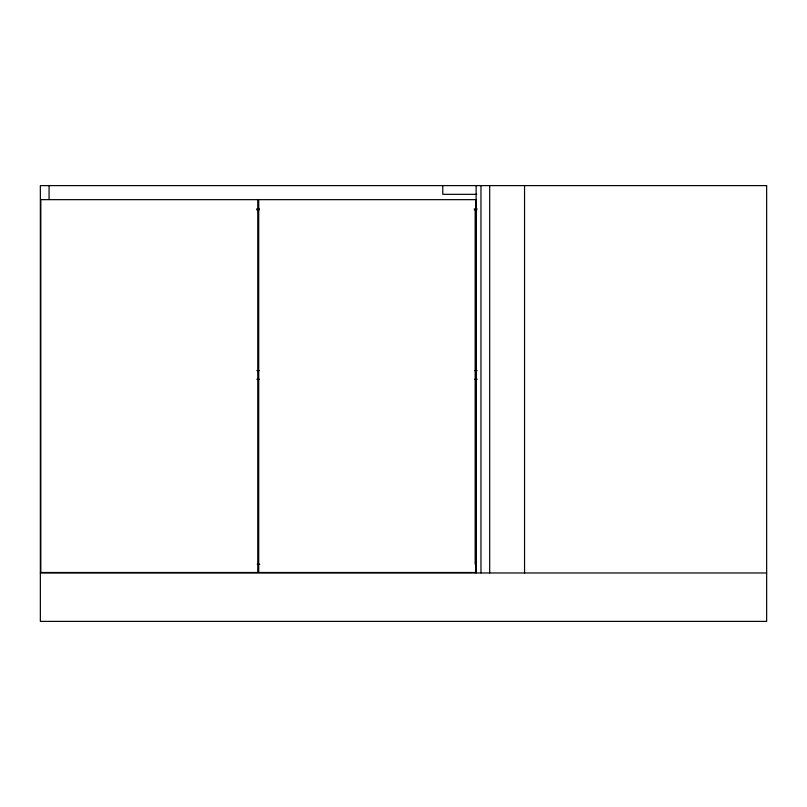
<?xml version="1.0" encoding="UTF-8"?>
<svg xmlns="http://www.w3.org/2000/svg" width="807" height="807" viewBox="0 0 807 807"><rect width="100%" height="100%" fill="white"/><g stroke="black" fill="none" stroke-linecap="round" stroke-linejoin="round"><path stroke-width="1.21" d="M476.796 194.326L442.761 194.326L442.761 185.61M256.697 208.892L259.35 208.892M474.304 208.892L477.088 208.892M256.697 209.82L259.218 209.82M474.304 209.82L476.816 209.82M256.818 370.574L259.329 370.574M474.637 370.574L477.159 370.574M256.818 379.29L259.329 379.29M474.637 379.29L477.159 379.29M257.231 564.254L259.753 564.254M40.35 572.97L766.65 572.97M524.55 185.61L524.55 572.97M489.688 185.61L489.688 572.97M480.972 185.61L480.972 572.97M476.13 185.61L476.13 572.97M475.162 209.427L475.162 564.254M49.066 185.61L49.066 199.45M766.65 185.61L40.35 185.61L40.35 621.39L766.65 621.39L766.65 185.61M257.756 199.652L40.834 199.652L40.834 572.486L257.756 572.486L257.756 199.652M475.646 199.652L258.724 199.652L258.724 572.486L475.646 572.486L475.646 199.652"/></g></svg>
